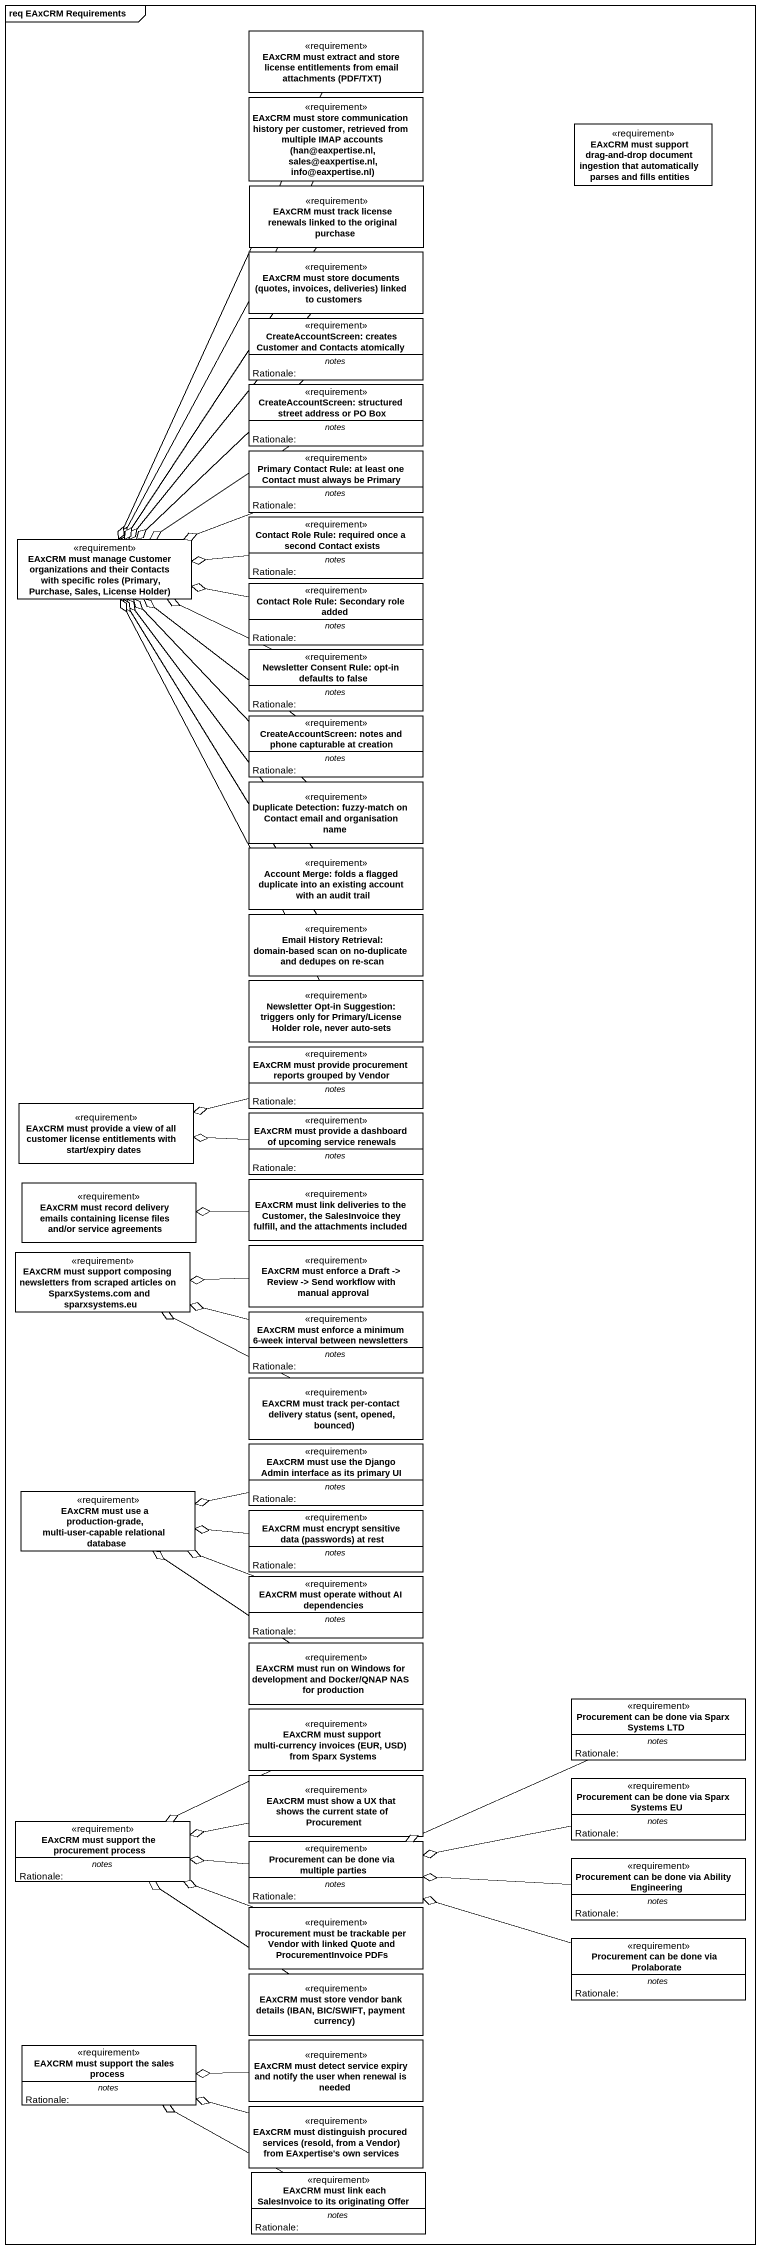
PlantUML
@startuml
mainframe req EAxCRM Requirements
hide circle
hide empty members
class "EAxCRM must extract and store license entitlements from email attachments (PDF/TXT)" as EAxCRM_must_extract_and <<requirement>>
class "EAxCRM must store communication history per customer, retrieved from multiple IMAP accounts (han@eaxpertise.nl, sales@eaxpertise.nl, info@eaxpertise.nl)" as EAxCRM_must_store <<requirement>>
class "EAxCRM must support drag-and-drop document ingestion that automatically parses and fills entities" as EAxCRM_must_support_drag <<requirement>>
class "EAxCRM must track license renewals linked to the original purchase" as EAxCRM_must_track_license <<requirement>>
class "EAxCRM must store documents (quotes, invoices, deliveries) linked to customers" as EAxCRM_must_store_documents <<requirement>>
class "CreateAccountScreen: creates Customer and Contacts atomically" as CreateAccountScreen_creates <<requirement>> {
  -- notes --
  Rationale:
}
class "CreateAccountScreen: structured street address or PO Box" as CreateAccountScreen <<requirement>> {
  -- notes --
  Rationale:
}
class "Primary Contact Rule: at least one Contact must always be Primary" as Primary_Contact_Rule_at <<requirement>> {
  -- notes --
  Rationale:
}
class "EAxCRM must manage Customer organizations and their Contacts with specific roles (Primary, Purchase, Sales, License Holder)" as EAxCRM_must_manage_Customer <<requirement>>
class "Contact Role Rule: required once a second Contact exists" as Contact_Role_Rule_required <<requirement>> {
  -- notes --
  Rationale:
}
class "Contact Role Rule: Secondary role added" as Contact_Role_Rule_Secondary <<requirement>> {
  -- notes --
  Rationale:
}
class "Newsletter Consent Rule: opt-in defaults to false" as Newsletter_Consent_Rule_opt <<requirement>> {
  -- notes --
  Rationale:
}
class "CreateAccountScreen: notes and phone capturable at creation" as CreateAccountScreen_notes <<requirement>> {
  -- notes --
  Rationale:
}
class "Duplicate Detection: fuzzy-match on Contact email and organisation name" as Duplicate_Detection_fuzzy <<requirement>>
class "Account Merge: folds a flagged duplicate into an existing account with an audit trail" as Account_Merge_folds_a <<requirement>>
class "Email History Retrieval: domain-based scan on no-duplicate and dedupes on re-scan" as Email_History_Retrieval <<requirement>>
class "Newsletter Opt-in Suggestion: triggers only for Primary/License Holder role, never auto-sets" as Newsletter_Opt_in <<requirement>>
class "EAxCRM must provide procurement reports grouped by Vendor" as EAxCRM_must_provide <<requirement>> {
  -- notes --
  Rationale:
}
class "EAxCRM must provide a view of all customer license entitlements with start/expiry dates" as EAxCRM_must_provide_a_view <<requirement>>
class "EAxCRM must provide a dashboard of upcoming service renewals" as EAxCRM_must_provide_a <<requirement>> {
  -- notes --
  Rationale:
}
class "EAxCRM must record delivery emails containing license files and/or service agreements" as EAxCRM_must_record_delivery <<requirement>>
class "EAxCRM must link deliveries to the Customer, the SalesInvoice they fulfill, and the attachments included" as EAxCRM_must_link_deliveries <<requirement>>
class "EAxCRM must enforce a Draft -> Review -> Send workflow with manual approval" as EAxCRM_must_enforce_a_Draft <<requirement>>
class "EAxCRM must support composing newsletters from scraped articles on SparxSystems.com and sparxsystems.eu" as EAxCRM_must_support <<requirement>>
class "EAxCRM must enforce a minimum 6-week interval between newsletters" as EAxCRM_must_enforce_a <<requirement>> {
  -- notes --
  Rationale:
}
class "EAxCRM must track per-contact delivery status (sent, opened, bounced)" as EAxCRM_must_track_per <<requirement>>
class "EAxCRM must use the Django Admin interface as its primary UI" as EAxCRM_must_use_the_Django <<requirement>> {
  -- notes --
  Rationale:
}
class "EAxCRM must use a production-grade, multi-user-capable relational database" as EAxCRM_must_use_a <<requirement>>
class "EAxCRM must encrypt sensitive data (passwords) at rest" as EAxCRM_must_encrypt <<requirement>> {
  -- notes --
  Rationale:
}
class "EAxCRM must operate without AI dependencies" as EAxCRM_must_operate_without <<requirement>> {
  -- notes --
  Rationale:
}
class "EAxCRM must run on Windows for development and Docker/QNAP NAS for production" as EAxCRM_must_run_on_Windows <<requirement>>
class "EAxCRM must support multi-currency invoices (EUR, USD) from Sparx Systems" as EAxCRM_must_support_multi <<requirement>>
class "Procurement can be done via Sparx Systems LTD" as Procurement_can_be_done_via <<requirement>> {
  -- notes --
  Rationale:
}
class "EAxCRM must show a UX that shows the current state of Procurement" as EAxCRM_must_show_a_UX_that <<requirement>>
class "Procurement can be done via Sparx Systems EU" as Procurement_can_be_done_via_2 <<requirement>> {
  -- notes --
  Rationale:
}
class "EAxCRM must support the procurement process" as EAxCRM_must_support_the <<requirement>> {
  -- notes --
  Rationale:
}
class "Procurement can be done via multiple parties" as Procurement_can_be_done_via_3 <<requirement>> {
  -- notes --
  Rationale:
}
class "Procurement can be done via Ability Engineering" as Procurement_can_be_done_via_4 <<requirement>> {
  -- notes --
  Rationale:
}
class "Procurement must be trackable per Vendor with linked Quote and ProcurementInvoice PDFs" as Procurement_must_be <<requirement>>
class "Procurement can be done via Prolaborate" as Procurement_can_be_done_via_5 <<requirement>> {
  -- notes --
  Rationale:
}
class "EAxCRM must store vendor bank details (IBAN, BIC/SWIFT, payment currency)" as EAxCRM_must_store_vendor <<requirement>>
class "EAXCRM must support the sales process" as EAXCRM_must_support_the <<requirement>> {
  -- notes --
  Rationale:
}
class "EAxCRM must detect service expiry and notify the user when renewal is needed" as EAxCRM_must_detect_service <<requirement>>
class "EAxCRM must distinguish procured services (resold, from a Vendor) from EAxpertise's own services" as EAxCRM_must_distinguish <<requirement>>
class "EAxCRM must link each SalesInvoice to its originating Offer" as EAxCRM_must_link_each <<requirement>> {
  -- notes --
  Rationale:
}
EAxCRM_must_extract_and --o EAxCRM_must_manage_Customer
EAxCRM_must_store --o EAxCRM_must_manage_Customer
EAxCRM_must_track_license --o EAxCRM_must_manage_Customer
EAxCRM_must_store_documents --o EAxCRM_must_manage_Customer
CreateAccountScreen_creates --o EAxCRM_must_manage_Customer
CreateAccountScreen --o EAxCRM_must_manage_Customer
Primary_Contact_Rule_at -left-o EAxCRM_must_manage_Customer
Contact_Role_Rule_required -left-o EAxCRM_must_manage_Customer
Contact_Role_Rule_Secondary -left-o EAxCRM_must_manage_Customer
Newsletter_Consent_Rule_opt -left-o EAxCRM_must_manage_Customer
CreateAccountScreen_notes -up-o EAxCRM_must_manage_Customer
Duplicate_Detection_fuzzy -up-o EAxCRM_must_manage_Customer
Account_Merge_folds_a -up-o EAxCRM_must_manage_Customer
Email_History_Retrieval -up-o EAxCRM_must_manage_Customer
Newsletter_Opt_in -up-o EAxCRM_must_manage_Customer
EAxCRM_must_provide -left-o EAxCRM_must_provide_a_view
EAxCRM_must_provide_a -left-o EAxCRM_must_provide_a_view
EAxCRM_must_link_deliveries -left-o EAxCRM_must_record_delivery
EAxCRM_must_enforce_a_Draft -left-o EAxCRM_must_support
EAxCRM_must_enforce_a -left-o EAxCRM_must_support
EAxCRM_must_track_per -left-o EAxCRM_must_support
EAxCRM_must_use_the_Django -left-o EAxCRM_must_use_a
EAxCRM_must_encrypt -left-o EAxCRM_must_use_a
EAxCRM_must_operate_without -left-o EAxCRM_must_use_a
EAxCRM_must_run_on_Windows -up-o EAxCRM_must_use_a
EAxCRM_must_support_multi -left-o EAxCRM_must_support_the
Procurement_can_be_done_via -left-o Procurement_can_be_done_via_3
EAxCRM_must_show_a_UX_that -left-o EAxCRM_must_support_the
Procurement_can_be_done_via_2 -left-o Procurement_can_be_done_via_3
Procurement_can_be_done_via_3 -left-o EAxCRM_must_support_the
Procurement_can_be_done_via_4 -left-o Procurement_can_be_done_via_3
Procurement_must_be -left-o EAxCRM_must_support_the
Procurement_can_be_done_via_5 -left-o Procurement_can_be_done_via_3
EAxCRM_must_store_vendor -up-o EAxCRM_must_support_the
EAxCRM_must_detect_service -left-o EAXCRM_must_support_the
EAxCRM_must_distinguish -left-o EAXCRM_must_support_the
EAxCRM_must_link_each -left-o EAXCRM_must_support_the
@enduml
